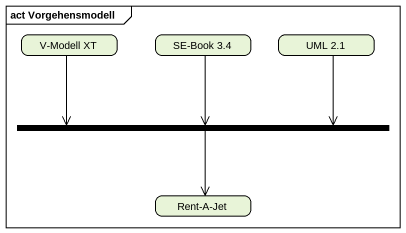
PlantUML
@startuml
mainframe act Vorgehensmodell
hide empty description
state "V-Modell XT" as V_Modell_XT
state "SE-Book 3.4" as SE_Book_3_4
state "UML 2.1" as UML_2_1
state fork1 <<join>>
state "Rent-A-Jet" as Rent_A_Jet
V_Modell_XT --> fork1
SE_Book_3_4 --> fork1
UML_2_1 --> fork1
fork1 --> Rent_A_Jet
@enduml
